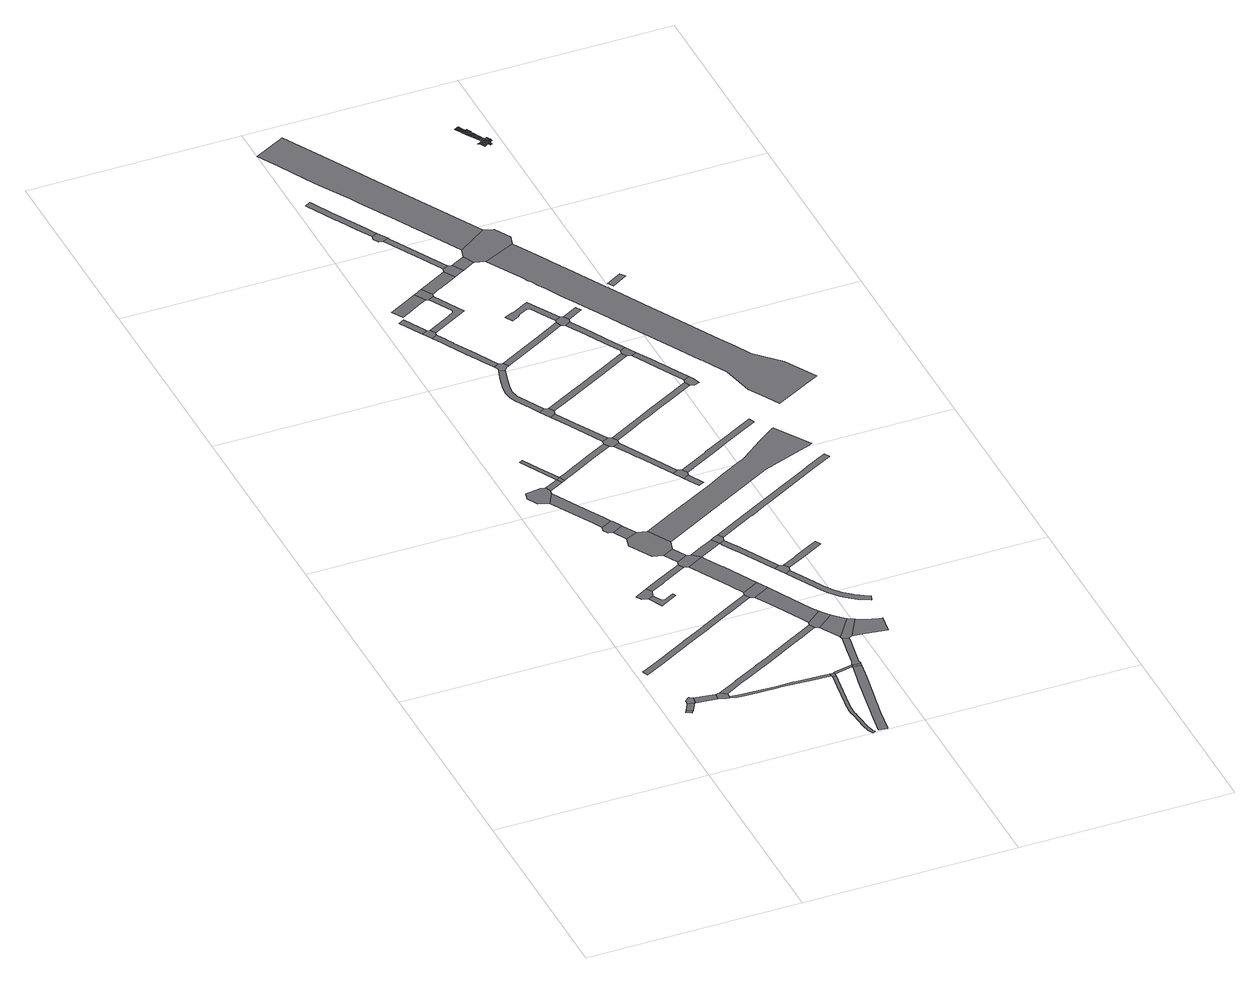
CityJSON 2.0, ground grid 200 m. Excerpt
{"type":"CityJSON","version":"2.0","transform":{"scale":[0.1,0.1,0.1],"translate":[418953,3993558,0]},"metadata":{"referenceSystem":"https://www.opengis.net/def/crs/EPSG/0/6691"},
"CityObjects":{
"road1":{"type":"Road","attributes":{"class":"9999","function":"9020","RoadStructureAttribute.sectionType":"4"},"geometry":[{"type":"MultiSurface","lod":"1","boundaries":[[[0,1,2,3]]]}]},
"road2":{"type":"Road","attributes":{"class":"9999","function":"9020","RoadStructureAttribute.sectionType":"1"},"geometry":[{"type":"MultiSurface","lod":"1","boundaries":[[[4,5,0,3,6,7,8,9]]]}]},
"road3":{"type":"Road","attributes":{"class":"9999","function":"9020","RoadStructureAttribute.sectionType":"4"},"geometry":[{"type":"MultiSurface","lod":"1","boundaries":[[[10,11,4,9,12,13]]]}]},
"road4":{"type":"Road","attributes":{"class":"9999","function":"9020","RoadStructureAttribute.sectionType":"1"},"geometry":[{"type":"MultiSurface","lod":"1","boundaries":[[[13,12,14,15]]]}]},
"road5":{"type":"Road","attributes":{"class":"9999","function":"9020","RoadStructureAttribute.sectionType":"4"},"geometry":[{"type":"MultiSurface","lod":"1","boundaries":[[[16,15,14,17,18,19,20,21,22]]]}]},
"road6":{"type":"Road","attributes":{"class":"9999","function":"9020","RoadStructureAttribute.sectionType":"1"},"geometry":[{"type":"MultiSurface","lod":"1","boundaries":[[[23,24,25,26,27,28,29,30,31,32,33,34,35,36,37,38,39,40,41,42,43]]]}]},
"road7":{"type":"Road","attributes":{"class":"9999","function":"9020","RoadStructureAttribute.sectionType":"4"},"geometry":[{"type":"MultiSurface","lod":"1","boundaries":[[[44,45,46,47,48,49,50]]]}]},
"road8":{"type":"Road","attributes":{"class":"9999","function":"9020","RoadStructureAttribute.sectionType":"1"},"geometry":[{"type":"MultiSurface","lod":"1","boundaries":[[[21,20,51,52,53,54,55,56,57,58,59,60,61,62,63,64,65]]]}]},
"road9":{"type":"Road","attributes":{"class":"9999","function":"9020","RoadStructureAttribute.sectionType":"1"},"geometry":[{"type":"MultiSurface","lod":"1","boundaries":[[[49,48,66,67,68,69,70]]]}]},
"road10":{"type":"Road","attributes":{"class":"9999","function":"9020","RoadStructureAttribute.sectionType":"1"},"geometry":[{"type":"MultiSurface","lod":"1","boundaries":[[[71,72,73,74,75,76,77,78,79,80,16,22,81,82,83,84,85,86,87,88,89,90]]]}]},
"road11":{"type":"Road","attributes":{"class":"9999","function":"9020","RoadStructureAttribute.sectionType":"4"},"geometry":[{"type":"MultiSurface","lod":"1","boundaries":[[[91,92,93,94,95,96,97,98]]]}]},
"road12":{"type":"Road","attributes":{"class":"9999","function":"9020","RoadStructureAttribute.sectionType":"1"},"geometry":[{"type":"MultiSurface","lod":"1","boundaries":[[[99,100,44,50,101,102,103]]]}]},
"road13":{"type":"Road","attributes":{"class":"9999","function":"9020","RoadStructureAttribute.sectionType":"1"},"geometry":[{"type":"MultiSurface","lod":"1","boundaries":[[[104,105,106,107,108,109,110,111,112,113,114,115,116,117,118,119,120,121,122,123,124,125,126,127,128,129,130,131,132,133,134,135,136,137,138,139]]]}]},
"road14":{"type":"Road","attributes":{"class":"9999","function":"9020","RoadStructureAttribute.sectionType":"1"},"geometry":[{"type":"MultiSurface","lod":"1","boundaries":[[[96,95,140,141,142,143,144]]]}]},
"road15":{"type":"Road","attributes":{"class":"9999","function":"9020","RoadStructureAttribute.sectionType":"4"},"geometry":[{"type":"MultiSurface","lod":"1","boundaries":[[[142,141,145,146,147,148,149,150]]]}]},
"road16":{"type":"Road","attributes":{"class":"9999","function":"9020","RoadStructureAttribute.sectionType":"1"},"geometry":[{"type":"MultiSurface","lod":"1","boundaries":[[[151,98,97,152]]]}]},
"road17":{"type":"Road","attributes":{"class":"9999","function":"9020","RoadStructureAttribute.sectionType":"1"},"geometry":[{"type":"MultiSurface","lod":"1","boundaries":[[[148,147,153,154]]]}]},
"road18":{"type":"Road","attributes":{"class":"9999","function":"9020","RoadStructureAttribute.sectionType":"1"},"geometry":[{"type":"MultiSurface","lod":"1","boundaries":[[[155,156,157,151,158,159,160]]]}]},
"road19":{"type":"Road","attributes":{"class":"9999","function":"9020","RoadStructureAttribute.sectionType":"4"},"geometry":[{"type":"MultiSurface","lod":"1","boundaries":[[[161,162,59,58,104,139,163]]]}]},
"road20":{"type":"Road","attributes":{"class":"9999","function":"3","RoadStructureAttribute.sectionType":"4"},"geometry":[{"type":"MultiSurface","lod":"1","boundaries":[[[154,153,164,165,166,167,168,169]]]}]},
"road21":{"type":"Road","attributes":{"class":"9999","function":"9020","RoadStructureAttribute.sectionType":"1"},"geometry":[{"type":"MultiSurface","lod":"1","boundaries":[[[170,171,172,173,174,175,176,177,178,179,180,181,182,183,184]]]}]},
"road22":{"type":"Road","attributes":{"class":"9999","function":"9020","RoadStructureAttribute.sectionType":"4"},"geometry":[{"type":"MultiSurface","lod":"1","boundaries":[[[158,151,152,185]]]}]},
"road23":{"type":"Road","attributes":{"class":"9999","function":"9020","RoadStructureAttribute.sectionType":"1"},"geometry":[{"type":"MultiSurface","lod":"1","boundaries":[[[167,166,186,187]]]}]},
"road24":{"type":"Road","attributes":{"class":"9999","function":"9020","RoadStructureAttribute.sectionType":"1"},"geometry":[{"type":"MultiSurface","lod":"1","boundaries":[[[188,189,190,161,163,170]]]}]},
"road25":{"type":"Road","attributes":{"class":"9999","function":"9020","RoadStructureAttribute.sectionType":"4"},"geometry":[{"type":"MultiSurface","lod":"1","boundaries":[[[187,186,99,103,191,192,193]]]}]},
"road26":{"type":"Road","attributes":{"class":"9999","function":"9020","RoadStructureAttribute.sectionType":"1"},"geometry":[{"type":"MultiSurface","lod":"1","boundaries":[[[192,191,194,195,196,197,198,199,200,201]]]}]},
"road27":{"type":"Road","attributes":{"class":"9999","function":"9020","RoadStructureAttribute.sectionType":"4"},"geometry":[{"type":"MultiSurface","lod":"1","boundaries":[[[188,170,184,202,203]]]}]},
"road28":{"type":"Road","attributes":{"class":"9999","function":"9020","RoadStructureAttribute.sectionType":"4"},"geometry":[{"type":"MultiSurface","lod":"1","boundaries":[[[198,197,23,43,204,205]]]}]},
"road29":{"type":"Road","attributes":{"class":"9999","function":"9020","RoadStructureAttribute.sectionType":"1"},"geometry":[{"type":"MultiSurface","lod":"1","boundaries":[[[206,207,208,209,210,188,203,211,212,213,214,215]]]}]},
"road30":{"type":"Road","attributes":{"class":"9999","function":"9020","RoadStructureAttribute.sectionType":"1"},"geometry":[{"type":"MultiSurface","lod":"1","boundaries":[[[216,217,218,193,192,219]]]}]},
"road31":{"type":"Road","attributes":{"class":"9999","function":"9020","RoadStructureAttribute.sectionType":"1"},"geometry":[{"type":"MultiSurface","lod":"1","boundaries":[[[205,204,220,221,222,223,224,225]]]}]},
"road32":{"type":"Road","attributes":{"class":"9999","function":"9020","RoadStructureAttribute.sectionType":"1"},"geometry":[{"type":"MultiSurface","lod":"1","boundaries":[[[226,227,228,229,230,158,185,231,232,233,234,235,236]]]}]},
"road33":{"type":"Road","attributes":{"class":"9999","function":"9020","RoadStructureAttribute.sectionType":"4"},"geometry":[{"type":"MultiSurface","lod":"1","boundaries":[[[223,222,71,90,237,238,239,240]]]}]},
"road34":{"type":"Road","attributes":{"class":"9999","function":"9020","RoadStructureAttribute.sectionType":"1"},"geometry":[{"type":"MultiSurface","lod":"1","boundaries":[[[238,237,241,242,243,244,245]]]}]},
"road35":{"type":"Road","attributes":{"class":"9999","function":"9020","RoadStructureAttribute.sectionType":"1"},"geometry":[{"type":"MultiSurface","lod":"1","boundaries":[[[246,247,248,249,250,251]]]}]},
"road36":{"type":"Road","attributes":{"class":"9999","function":"9020","RoadStructureAttribute.sectionType":"4"},"geometry":[{"type":"MultiSurface","lod":"1","boundaries":[[[252,253,216,219,254,255]]]}]},
"road37":{"type":"Road","attributes":{"class":"9999","function":"9020","RoadStructureAttribute.sectionType":"4"},"geometry":[{"type":"MultiSurface","lod":"1","boundaries":[[[250,249,256,257,258,259]]]}]},
"road38":{"type":"Road","attributes":{"class":"9999","function":"9020","RoadStructureAttribute.sectionType":"4"},"geometry":[{"type":"MultiSurface","lod":"1","boundaries":[[[243,242,206,215,260,261,262]]]}]},
"road39":{"type":"Road","attributes":{"class":"9999","function":"9020","RoadStructureAttribute.sectionType":"1"},"geometry":[{"type":"MultiSurface","lod":"1","boundaries":[[[254,219,263,264,265,266,267,268,269,270]]]}]},
"road40":{"type":"Road","attributes":{"class":"9999","function":"9020","RoadStructureAttribute.sectionType":"4"},"geometry":[{"type":"MultiSurface","lod":"1","boundaries":[[[271,272,273,274,275,276]]]}]},
"road41":{"type":"Road","attributes":{"class":"9999","function":"9020","RoadStructureAttribute.sectionType":"1"},"geometry":[{"type":"MultiSurface","lod":"1","boundaries":[[[277,278,279,280,281,282,283,284,285,286,272,271,287,288,289,290,291,292,293,294,295,296,297]]]}]},
"road42":{"type":"Road","attributes":{"class":"9999","function":"9020","RoadStructureAttribute.sectionType":"1"},"geometry":[{"type":"MultiSurface","lod":"1","boundaries":[[[257,256,298,299,300,301,302,303,304,305,306,307,308,309,310,311,312]]]}]},
"road43":{"type":"Road","attributes":{"class":"9999","function":"9020","RoadStructureAttribute.sectionType":"1"},"geometry":[{"type":"MultiSurface","lod":"1","boundaries":[[[274,273,313,314,315,316]]]}]},
"road44":{"type":"Road","attributes":{"class":"9999","function":"9020","RoadStructureAttribute.sectionType":"4"},"geometry":[{"type":"MultiSurface","lod":"1","boundaries":[[[268,267,317,318,319,320]]]}]},
"road45":{"type":"Road","attributes":{"class":"9999","function":"9020","RoadStructureAttribute.sectionType":"1"},"geometry":[{"type":"MultiSurface","lod":"1","boundaries":[[[321,322,323,324,325,326,327]]]}]},
"road46":{"type":"Road","attributes":{"class":"9999","function":"9020","RoadStructureAttribute.sectionType":"1"},"geometry":[{"type":"MultiSurface","lod":"1","boundaries":[[[261,260,328,329,330,331,332,333,334]]]}]},
"road47":{"type":"Road","attributes":{"class":"9999","function":"9020","RoadStructureAttribute.sectionType":"4"},"geometry":[{"type":"MultiSurface","lod":"1","boundaries":[[[305,304,335,277,297,336,337,338]]]}]},
"road48":{"type":"Road","attributes":{"class":"9999","function":"9020","RoadStructureAttribute.sectionType":"4"},"geometry":[{"type":"MultiSurface","lod":"1","boundaries":[[[315,314,226,236,339,340,341,342]]]}]},
"road49":{"type":"Road","attributes":{"class":"9999","function":"9020","RoadStructureAttribute.sectionType":"1"},"geometry":[{"type":"MultiSurface","lod":"1","boundaries":[[[340,339,343,344,345,346,347,348,349,350,351,352,353,354]]]}]},
"road50":{"type":"Road","attributes":{"class":"9999","function":"9020","RoadStructureAttribute.sectionType":"1"},"geometry":[{"type":"MultiSurface","lod":"1","boundaries":[[[318,317,355,356,357,358,359,360,361,362,363,364,365,366,367,368,369,370,371,372,373,374,375,376]]]}]},
"road51":{"type":"Road","attributes":{"class":"9999","function":"9020","RoadStructureAttribute.sectionType":"1"},"geometry":[{"type":"MultiSurface","lod":"1","boundaries":[[[377,378,379,380,381,382,259,258,383]]]}]},
"road52":{"type":"Road","attributes":{"class":"9999","function":"9020","RoadStructureAttribute.sectionType":"4"},"geometry":[{"type":"MultiSurface","lod":"1","boundaries":[[[384,385,321,327,378,377,386]]]}]},
"road53":{"type":"Road","attributes":{"class":"9999","function":"9020","RoadStructureAttribute.sectionType":"4"},"geometry":[{"type":"MultiSurface","lod":"1","boundaries":[[[349,348,387,388,389,390]]]}]},
"road54":{"type":"Road","attributes":{"class":"9999","function":"9020","RoadStructureAttribute.sectionType":"1"},"geometry":[{"type":"MultiSurface","lod":"1","boundaries":[[[388,387,391,392]]]}]},
"road55":{"type":"Road","attributes":{"class":"9999","function":"9020","RoadStructureAttribute.sectionType":"1"},"geometry":[{"type":"MultiSurface","lod":"1","boundaries":[[[393,394,395,396,320,319,397,398,399]]]}]},
"road56":{"type":"Road","attributes":{"class":"9999","function":"9020","RoadStructureAttribute.sectionType":"1"},"geometry":[{"type":"MultiSurface","lod":"1","boundaries":[[[400,401,402,403,404,405,406,407,408,409,410,411,412,413,414,415,416]]]}]},
"road57":{"type":"Road","attributes":{"class":"9999","function":"9020","RoadStructureAttribute.sectionType":"1"},"geometry":[{"type":"MultiSurface","lod":"1","boundaries":[[[417,418,384,386,419,420,421,422,423]]]}]},
"road58":{"type":"Road","attributes":{"class":"9999","function":"3","RoadStructureAttribute.sectionType":"1"},"geometry":[{"type":"MultiSurface","lod":"1","boundaries":[[[424,425,426,427,428,429,430,431,432,433,169,168,434,435,436,437,438,439,440]]]}]},
"road59":{"type":"Road","attributes":{"class":"9999","function":"9020","RoadStructureAttribute.sectionType":"4"},"geometry":[{"type":"MultiSurface","lod":"1","boundaries":[[[410,409,441,442,443,444]]]}]},
"road60":{"type":"Road","attributes":{"class":"9999","function":"9020","RoadStructureAttribute.sectionType":"1"},"geometry":[{"type":"MultiSurface","lod":"1","boundaries":[[[445,446,447,338,337,448,449,450]]]}]},
"road61":{"type":"Road","attributes":{"class":"9999","function":"9020","RoadStructureAttribute.sectionType":"1"},"geometry":[{"type":"MultiSurface","lod":"1","boundaries":[[[451,452,453,454,455,456,276,275,457,458,459,460,461]]]}]},
"road62":{"type":"Road","attributes":{"class":"9999","function":"9020","RoadStructureAttribute.sectionType":"1"},"geometry":[{"type":"MultiSurface","lod":"1","boundaries":[[[444,443,462,463,464,465,466,467,468,469]]]}]},
"road63":{"type":"Road","attributes":{"class":"9999","function":"9020","RoadStructureAttribute.sectionType":"1"},"geometry":[{"type":"MultiSurface","lod":"1","boundaries":[[[470,471,472,473,474,475,342,341,476,477,478,479,480,481,482,483]]]}]},
"road64":{"type":"Road","attributes":{"class":"9999","function":"9020","RoadStructureAttribute.sectionType":"4"},"geometry":[{"type":"MultiSurface","lod":"1","boundaries":[[[466,465,417,423,484,485,486]]]}]},
"road65":{"type":"Road","attributes":{"class":"9999","function":"9020","RoadStructureAttribute.sectionType":"1"},"geometry":[{"type":"MultiSurface","lod":"1","boundaries":[[[487,488,489,490,491,492,493,252,255,494,495,496,497,498,499,500,501,502,503]]]}]},
"road66":{"type":"Road","attributes":{"class":"9999","function":"9020","RoadStructureAttribute.sectionType":"1"},"geometry":[{"type":"MultiSurface","lod":"1","boundaries":[[[504,505,506,507,508,509,510,511,512,513,514,515]]]}]},
"road67":{"type":"Road","attributes":{"class":"9999","function":"9020","RoadStructureAttribute.sectionType":"1"},"geometry":[{"type":"MultiSurface","lod":"1","boundaries":[[[516,517,518,519,520,521,522,390,389,523,524,525,526,527,528]]]}]},
"road68":{"type":"Road","attributes":{"class":"9999","function":"9020","RoadStructureAttribute.sectionType":"1"},"geometry":[{"type":"MultiSurface","lod":"1","boundaries":[[[529,486,485,530]]]}]},
"road69":{"type":"Road","attributes":{"class":"9999","function":"2","RoadStructureAttribute.sectionType":"1"},"geometry":[{"type":"MultiSurface","lod":"1","boundaries":[[[531,532,533,534,535,536,537,538,539,540,541,542,543,544,545,546,547,548,549,550,551,552,553]]]}]},
"road70":{"type":"Road","attributes":{"class":"9999","function":"9020","RoadStructureAttribute.sectionType":"4"},"geometry":[{"type":"MultiSurface","lod":"1","boundaries":[[[515,514,445,450,554,555,556,557]]]}]},
"road71":{"type":"Road","attributes":{"class":"9999","function":"9020","RoadStructureAttribute.sectionType":"1"},"geometry":[{"type":"MultiSurface","lod":"1","boundaries":[[[555,554,558,559,560,561,562,563,564,565,566,567,568]]]}]},
"road72":{"type":"Road","attributes":{"class":"9999","function":"9020","RoadStructureAttribute.sectionType":"1"},"geometry":[{"type":"MultiSurface","lod":"1","boundaries":[[[569,557,556,570,571,572]]]}]},
"road73":{"type":"Road","attributes":{"class":"9999","function":"9020","RoadStructureAttribute.sectionType":"4"},"geometry":[{"type":"MultiSurface","lod":"1","boundaries":[[[563,562,451,461,573,574]]]}]},
"road74":{"type":"Road","attributes":{"class":"9999","function":"2","RoadStructureAttribute.sectionType":"4"},"geometry":[{"type":"MultiSurface","lod":"1","boundaries":[[[549,548,529,530,575,576,577,578]]]}]},
"road75":{"type":"Road","attributes":{"class":"9999","function":"9020","RoadStructureAttribute.sectionType":"1"},"geometry":[{"type":"MultiSurface","lod":"1","boundaries":[[[574,573,579,580,581,582,583,584,585,586]]]}]},
"road76":{"type":"Road","attributes":{"class":"9999","function":"9020","RoadStructureAttribute.sectionType":"4"},"geometry":[{"type":"MultiSurface","lod":"1","boundaries":[[[583,582,470,483,587,588,589,590,591]]]}]},
"road77":{"type":"Road","attributes":{"class":"9999","function":"2","RoadStructureAttribute.sectionType":"1"},"geometry":[{"type":"MultiSurface","lod":"1","boundaries":[[[576,575,592,593,594,595,596,597,598,599,600,601,602,603,604,605,606,607,608,609,610,611,612,613,614,615,616,617,618,619,620,621,622,623,624,625,626,627,628,629,630,631,632,633,634,635,636,637,638,639,640,641,642,643,644,645,646,647]]]}]},
"road78":{"type":"Road","attributes":{"class":"9999","function":"9020","RoadStructureAttribute.sectionType":"1"},"geometry":[{"type":"MultiSurface","lod":"1","boundaries":[[[648,649,650,651,652,653]]]}]},
"road79":{"type":"Road","attributes":{"class":"1040","function":"9020","RoadStructureAttribute.sectionType":"9"},"geometry":[{"type":"MultiSurface","lod":"3","boundaries":[[[654,655,656]],[[657,654,658]],[[654,656,658]],[[659,660,661]],[[662,663,664]],[[658,656,660]],[[661,660,664]],[[665,660,656]],[[663,661,664]],[[659,658,660]],[[665,664,660]],[[666,667,668]],[[669,666,668]],[[668,670,671]],[[672,673,674]],[[674,675,672]],[[676,673,677]],[[678,679,680]],[[681,679,678]],[[682,683,684]],[[679,685,686]],[[687,679,681]],[[685,688,689]],[[690,691,685]],[[691,692,693]],[[694,686,685]],[[695,696,697]],[[695,698,696]],[[699,700,695]],[[699,701,700]],[[702,695,700]],[[698,695,703]],[[704,705,706]],[[699,707,701]],[[706,697,696]],[[708,709,677]],[[701,707,710]],[[695,697,699]],[[705,677,709]],[[705,711,677]],[[703,702,712]],[[713,714,667]],[[715,696,698]],[[703,695,702]],[[716,703,712]],[[713,717,714]],[[718,696,715]],[[718,713,696]],[[713,704,696]],[[717,713,719]],[[720,717,719]],[[719,713,718]],[[717,721,714]],[[713,722,704]],[[675,708,677]],[[711,705,723]],[[723,671,724]],[[711,723,725]],[[706,705,709]],[[723,722,671]],[[696,704,706]],[[726,676,711]],[[726,711,725]],[[727,676,726]],[[711,676,677]],[[671,670,728]],[[704,723,705]],[[729,724,671]],[[722,723,704]],[[725,723,724]],[[730,729,671]],[[684,683,687]],[[687,683,679]],[[731,674,684]],[[683,688,679]],[[674,682,684]],[[673,676,727]],[[682,732,688]],[[682,688,683]],[[688,732,733]],[[685,734,690]],[[688,685,679]],[[685,691,693]],[[735,673,727]],[[736,737,733]],[[675,674,731]],[[738,675,731]],[[708,675,738]],[[682,736,732]],[[674,736,682]],[[737,735,727]],[[733,732,736]],[[688,733,689]],[[689,734,685]],[[737,736,735]],[[677,673,672]],[[736,674,673]],[[673,735,736]],[[672,675,677]],[[666,722,713]],[[666,713,667]],[[668,671,669]],[[671,722,669]],[[669,722,666]],[[739,671,740]],[[740,671,728]],[[730,671,739]],[[693,694,685]],[[686,680,679]],[[694,693,741]],[[694,741,742]],[[678,743,744]],[[678,680,743]],[[743,742,745]],[[744,743,746]],[[743,745,746]],[[742,743,680]],[[678,744,681]],[[742,741,747]],[[680,686,742]],[[747,745,742]],[[686,694,742]],[[747,748,658]],[[658,659,747]],[[659,661,745]],[[661,746,745]],[[657,658,748]],[[747,741,748]],[[747,659,745]],[[749,750,751]],[[750,752,753]],[[754,716,712]],[[755,751,750]],[[751,712,702]],[[702,749,751]],[[749,752,750]],[[749,700,701]],[[702,700,749]],[[754,712,755]],[[755,712,751]],[[710,752,701]],[[701,752,749]],[[689,756,757]],[[690,734,758]],[[690,758,759]],[[758,734,689]],[[760,758,757]],[[756,761,762]],[[733,737,756]],[[761,756,737]],[[757,756,762]],[[758,760,759]],[[756,689,733]],[[763,762,761]],[[758,689,757]],[[764,765,766]],[[766,767,768]],[[746,661,765]],[[744,765,764]],[[746,765,744]],[[765,661,767]],[[766,765,767]],[[768,663,769]],[[663,770,769]],[[767,663,768]],[[767,661,663]],[[771,687,681]],[[772,773,681]],[[774,771,773]],[[684,771,774]],[[773,771,681]],[[775,731,684]],[[738,731,776]],[[731,775,776]],[[774,775,684]],[[771,684,687]]],"semantics":{"surfaces":[{"type":"TrafficArea","function":"1010"},{"type":"TrafficArea","function":"2000"},{"type":"AuxiliaryTrafficArea","function":"1100"}],"values":[0,0,0,0,0,0,0,0,0,0,0,1,1,1,1,1,1,1,1,1,1,1,1,1,1,1,1,1,1,1,1,1,1,1,1,1,1,1,1,1,1,1,1,1,1,1,1,1,1,1,1,1,1,1,1,1,1,1,1,1,1,1,1,1,1,1,1,1,1,1,1,1,1,1,1,1,1,1,1,1,1,1,1,1,1,1,1,1,1,1,1,1,1,1,1,1,1,1,1,1,1,1,1,1,1,1,1,1,1,0,0,0,0,0,0,0,0,0,0,0,0,0,1,1,1,1,1,1,1,2,2,2,2,2,2,2,2,2,2,2,2,2,2,2,2,2,2,2,2,2,2,2,2,2,2,2,2,2,2,2,2,2,2,2,2,2,2,2,2,2,2,2,2,2,2,2]}}]}
},
"vertices":[
[192,929,0],[176,903,0],[226,871,0],[243,896,0],
[239,1011,0],[212,961,0],[247,902,0],[265,933,0],[285,968,0],[295,997,0],
[288,1089,0],[241,1052,0],[310,995,0],[319,1065,0],
[501,970,0],[513,1038,0],
[552,1043,0],[504,969,0],[557,957,0],[576,952,0],[604,945,0],[609,968,0],[609,1006,0],
[1303,2253,0],[1110,2147,0],[1078,2130,0],[781,1965,0],[749,1948,0],[726,1936,0],[568,1849,0],[549,1838,0],[271,1685,0],[247,1672,0],[240,1668,0],[132,1611,0],[73,1580,0],[92,1522,0],[276,1619,0],[597,1797,0],[808,1912,0],[810,1913,0],[980,2007,0],[1139,2095,0],[1332,2201,0],
[574,2661,0],[480,2608,0],[447,2590,0],[477,2538,0],[534,2521,0],[586,2551,0],[603,2608,0],
[653,933,0],[662,931,0],[707,927,0],[768,924,0],[1034,917,0],[1064,917,0],[1362,901,0],[1517,893,0],[1518,925,0],[1218,939,0],[1187,940,0],[1035,942,0],[769,949,0],[709,952,0],[665,956,0],
[601,2388,0],[768,2479,0],[751,2509,0],[657,2458,0],[628,2467,0],
[1637,1639,0],[1448,1533,0],[1438,1527,0],[1267,1433,0],[1227,1412,0],[1125,1356,0],[991,1283,0],[986,1280,0],[744,1150,0],[739,1148,0],[772,1098,0],[856,1142,0],[894,1163,0],[1014,1227,0],[1033,1237,0],[1256,1359,0],[1303,1385,0],[1478,1481,0],[1522,1506,0],[1666,1586,0],
[325,4345,0],[177,4322,0],[157,4251,0],[211,4146,0],[307,4118,0],[377,4240,0],[389,4279,0],[364,4333,0],
[960,2875,0],[707,2735,0],[736,2682,0],[766,2699,0],[989,2823,0],
[1525,880,0],[1507,736,0],[1506,730,0],[1499,679,0],[1482,558,0],[1473,498,0],[1462,432,0],[1462,423,0],[1462,409,0],[1462,382,0],[1462,334,0],[1466,304,0],[1470,271,0],[1473,239,0],[1487,102,0],[1488,94,0],[1492,73,0],[1499,52,0],[1507,27,0],[1519,0,0],[1547,13,0],[1543,20,0],[1535,38,0],[1528,61,0],[1522,81,0],[1516,107,0],[1503,242,0],[1499,276,0],[1496,308,0],[1492,336,0],[1492,382,0],[1492,408,0],[1492,429,0],[1512,553,0],[1536,726,0],[1557,876,0],
[538,3699,0],[580,3622,0],[685,3680,0],[643,3756,0],[578,3874,0],
[569,3583,0],[598,3531,0],[636,3520,0],[741,3578,0],[734,3591,0],[694,3664,0],
[495,4404,0],[523,4351,0],
[708,3389,0],[815,3443,0],
[340,4775,0],[305,4756,0],[431,4521,0],[530,4423,0],[467,4540,0],[422,4623,0],
[1555,928,0],[1525,925,0],[1560,904,0],
[681,3292,0],[803,3071,0],[899,3043,0],[1002,3105,0],[1030,3201,0],[911,3416,0],
[1738,944,0],[1709,775,0],[1701,732,0],[1665,535,0],[1618,272,0],[1614,250,0],[1583,33,0],[1581,22,0],[1660,8,0],[1662,20,0],[1693,237,0],[1724,410,0],[1744,521,0],[1788,761,0],[1817,931,0],
[558,4370,0],
[971,2913,0],[1077,2970,0],
[1743,971,0],[1569,932,0],[1563,930,0],
[1028,2811,0],[1186,2896,0],[1115,2959,0],
[1120,2646,0],[1245,2418,0],[1259,2393,0],[1314,2292,0],[1470,2376,0],[1295,2700,0],[1286,2716,0],[1205,2862,0],
[1817,933,0],[1821,958,0],
[1370,2189,0],[1526,2274,0],
[1819,1348,0],[1807,1279,0],[1784,1149,0],[1778,1119,0],[1759,1014,0],[1826,983,0],[1816,994,0],[1843,1138,0],[1866,1268,0],[1877,1333,0],
[1359,3094,0],[1309,3066,0],[1234,3025,0],[1403,3015,0],
[1447,2048,0],[1606,1753,0],[1648,1678,0],[1792,1791,0],[1749,1860,0],[1597,2142,0],
[1065,4717,0],[880,4617,0],[762,4551,0],[692,4512,0],[599,4460,0],[594,4390,0],[628,4408,0],[707,4452,0],[768,4486,0],[909,4564,0],[1094,4665,0],
[1704,1576,0],[1863,1701,0],[1834,1737,0],[1798,1782,0],
[1809,1385,0],[1811,1381,0],[1967,1602,0],[1948,1615,0],[1886,1671,0],
[213,7024,0],[161,6994,0],[271,6793,0],[280,6777,0],[332,6806,0],[324,6822,0],
[1437,3136,0],[1393,3112,0],[1454,3045,0],[1466,3083,0],
[330,6687,0],[382,6717,0],[390,6746,0],[361,6798,0],
[1905,1354,0],[2027,1563,0],[2001,1578,0],
[1422,2980,0],[1488,2863,0],[1513,2818,0],[1671,2530,0],[1689,2498,0],[1741,2527,0],[1724,2559,0],[1540,2892,0],
[803,5380,0],[750,5351,0],[805,5249,0],[858,5277,0],[869,5316,0],[841,5369,0],
[664,6036,0],[630,5916,0],[599,5796,0],[595,5764,0],[590,5722,0],[592,5695,0],[601,5649,0],[608,5619,0],[622,5586,0],[703,5438,0],[755,5467,0],[676,5612,0],[671,5623,0],[665,5638,0],[659,5661,0],[652,5703,0],[650,5721,0],[655,5757,0],[658,5784,0],[688,5901,0],[721,6020,0],
[382,6593,0],[415,6531,0],[541,6299,0],[561,6263,0],[591,6208,0],[629,6140,0],[651,6100,0],[703,6129,0],[594,6328,0],[582,6350,0],[474,6550,0],[466,6563,0],[443,6607,0],[442,6610,0],[433,6625,0],
[904,5067,0],[1076,4756,0],[1130,4781,0],[957,5096,0],
[1745,2396,0],[1797,2424,0],[1809,2463,0],[1780,2515,0],
[440,7320,0],[369,7280,0],[166,7167,0],[224,7062,0],[304,7107,0],[409,7165,0],[498,7215,0],
[2025,1337,0],[2224,1308,0],[2250,1486,0],[2226,1490,0],[2163,1505,0],[2114,1521,0],[2054,1547,0],
[671,6063,0],[746,6051,0],[771,6065,0],[742,6118,0],
[1132,4654,0],[1187,4679,0],[1198,4718,0],[1169,4770,0],
[1215,4505,0],[1248,4446,0],[1253,4437,0],[1262,4420,0],[1372,4219,0],[1439,4096,0],[1492,4125,0],[1465,4174,0],[1405,4284,0],[1348,4388,0],[1339,4404,0],[1305,4465,0],
[1800,2294,0],[1817,2263,0],[1936,2048,0],[1971,1996,0],[2004,1956,0],[2043,1913,0],[2058,1900,0],[2120,1846,0],[2164,1814,0],[2200,1794,0],[2267,1759,0],[2288,1816,0],[2229,1847,0],[2196,1865,0],[2158,1893,0],[2146,1903,0],[2085,1956,0],[2049,1996,0],[2019,2032,0],[1990,2075,0],[1987,2079,0],[1853,2323,0],
[579,7237,0],[527,7206,0],[648,6985,0],[640,6956,0],[549,6905,0],[446,6846,0],[739,6944,0],
[527,7370,0],[450,7325,0],[587,7265,0],
[1495,3994,0],[1548,4023,0],[1559,4061,0],[1530,4114,0],
[1575,3848,0],[1628,3877,0],
[2161,2724,0],[2076,2677,0],[1931,2598,0],[1906,2584,0],[1960,2545,0],[2007,2571,0],[2190,2671,0],
[151,8889,0],[99,8859,0],[106,8847,0],[111,8838,0],[193,8689,0],[259,8567,0],[268,8551,0],[333,8432,0],[392,8329,0],[446,8231,0],[499,8260,0],[476,8300,0],[445,8358,0],[386,8461,0],[306,8607,0],[266,8680,0],[158,8877,0],
[802,7524,0],[658,7444,0],[669,7312,0],[688,7323,0],[716,7339,0],[743,7354,0],[860,7419,0],
[2482,4361,0],[2468,4353,0],[2307,4234,0],[2171,4129,0],[2070,4052,0],[2034,4032,0],[1835,3922,0],[1659,3824,0],[1261,3607,0],[1199,3573,0],[1365,3385,0],[1777,3610,0],[2183,3835,0],[2370,3904,0],[2666,4015,0],[2672,4018,0],[2690,4026,0],
[435,8193,0],[464,8140,0],[502,8129,0],[555,8158,0],
[1388,6479,0],[1155,6348,0],[1110,6322,0],[1184,6295,0],[1215,6312,0],[1408,6422,0],
[1719,5852,0],[1456,5707,0],[1441,5698,0],[1228,5583,0],[1119,5523,0],[1091,5508,0],[1120,5455,0],[1184,5490,0],[1481,5652,0],[1485,5654,0],[1748,5800,0],
[520,8096,0],[656,7850,0],[667,7829,0],[813,7562,0],[865,7591,0],[709,7879,0],[579,8113,0],[572,8125,0],
[2048,5256,0],[1800,5120,0],[1719,5076,0],[1700,5066,0],[1657,5042,0],[1485,4947,0],[1230,4736,0],[1275,4761,0],[1387,4824,0],[1510,4893,0],[1587,4935,0],[1686,4989,0],[1844,5076,0],[2071,5200,0],
[930,7457,0],[963,7477,0],[904,7581,0],
[2728,3847,0],[2525,3733,0],[2472,3704,0],[2256,3587,0],[1928,3405,0],[1778,3322,0],[1648,3252,0],[1598,3157,0],[1677,3200,0],[1807,3269,0],[1822,3277,0],[1957,3353,0],[2022,3389,0],[2285,3535,0],[2364,3577,0],[2554,3681,0],[2757,3795,0],
[1275,6844,0],[1122,6758,0],[1095,6755,0],[1022,6716,0],[1060,6645,0],[1133,6685,0],[1149,6705,0],[1234,6752,0],[1262,6744,0],[1331,6624,0],[1396,6508,0],[1448,6537,0],
[2343,4559,0],[2125,4441,0],[2112,4434,0],[1819,4272,0],[1803,4263,0],[1682,4197,0],[1561,4130,0],[1712,4145,0],[1832,4210,0],[1911,4254,0],[2057,4335,0],[2154,4388,0],[2366,4503,0],
[1037,7657,0],[1091,7550,0],
[306,9837,0],[7,9675,0],[67,9564,0],[118,9467,0],[192,9330,0],[300,9128,0],[325,9085,0],[490,8798,0],[496,8788,0],[528,8730,0],[663,8485,0],[700,8418,0],[801,8232,0],[809,8218,0],[830,8181,0],[835,8171,0],[935,7989,0],[1064,7753,0],[1341,7945,0],[1103,8378,0],[957,8646,0],[789,8951,0],[571,9350,0],
[1446,6411,0],[1498,6440,0],[1510,6478,0],[1477,6529,0],
[1496,6316,0],[1520,6273,0],[1598,6130,0],[1677,5985,0],[1730,5891,0],[1782,5920,0],[1760,5960,0],[1730,6014,0],[1674,6116,0],[1610,6233,0],[1549,6345,0],
[1626,6610,0],[1655,6557,0],[1644,6577,0],[1634,6595,0],
[1787,5789,0],[1839,5818,0],
[1188,7523,0],[1494,7662,0],[1522,7758,0],[1437,7916,0],
[1866,5648,0],[1924,5540,0],[2054,5304,0],[2059,5294,0],[2112,5322,0],[2107,5332,0],[2079,5382,0],[1918,5677,0],
[2109,5187,0],[2164,5210,0],[2150,5243,0],[2139,5268,0],[2135,5279,0],
[1357,7219,0],[1364,7208,0],[1375,7186,0],[1386,7166,0],[1410,7122,0],[1413,7118,0],[1432,7083,0],[1461,7030,0],[1466,7021,0],[1471,7012,0],[1475,7004,0],[1479,6998,0],[1504,6952,0],[1578,6816,0],[1661,6666,0],[1676,6638,0],[1682,6627,0],[1684,6623,0],[1694,6605,0],[1832,6355,0],[1897,6239,0],[1919,6198,0],[1982,6083,0],[2158,5765,0],[2303,5502,0],[2314,5482,0],[2366,5386,0],[2440,5249,0],[2448,5211,0],[2506,4952,0],[2577,4825,0],[2669,4660,0],[3114,4896,0],[2989,5115,0],[2943,5195,0],[2729,5419,0],[2704,5464,0],[2621,5619,0],[2613,5633,0],[2608,5642,0],[2562,5726,0],[2360,6092,0],[2212,6360,0],[2060,6636,0],[1988,6766,0],[1978,6783,0],[1976,6788,0],[1775,7155,0],[1755,7191,0],[1753,7194,0],[1743,7212,0],[1740,7218,0],[1703,7285,0],[1679,7329,0],[1650,7382,0],[1563,7538,0],
[2162,6908,0],[2014,6821,0],[2022,6807,0],[2032,6789,0],[2044,6770,0],[2193,6856,0],
[1606,9071,250],[1604,9075,250],[1592,9068,250],[1614,9057,249],[1602,9051,249],[1591,9044,249],[1585,9055,250],[1578,9037,249],[1564,9053,250],[1574,9035,249],[1568,9055,250],[1581,9062,250],[1761,8770,252],[1765,8763,252],[1772,8766,252],[1768,8773,252],[1773,8767,252],[1774,8805,252],[1684,8885,250],[1700,8895,250],[1671,8907,250],[1683,8885,250],[1714,8869,250],[1700,8854,250],[1620,8992,248],[1634,8971,248],[1622,8993,248],[1604,8983,248],[1659,8928,249],[1647,8950,249],[1639,8923,249],[1652,8981,248],[1631,8998,248],[1622,8953,249],[1664,8959,249],[1665,8966,249],[1666,8995,249],[1665,8997,249],[1657,9011,249],[1644,9005,248],[1639,9002,248],[1704,8767,252],[1721,8776,251],[1704,8806,251],[1722,8738,252],[1687,8796,251],[1680,8770,252],[1678,8771,252],[1689,8753,252],[1721,8737,252],[1735,8793,251],[1717,8824,251],[1706,8807,251],[1670,8786,251],[1674,8862,250],[1685,8842,250],[1660,8780,251],[1729,8844,251],[1702,8729,252],[1752,8763,252],[1759,8760,252],[1738,8747,252],[1703,8727,252],[1769,8732,253],[1741,8749,252],[1748,8736,253],[1755,8724,253],[1773,8735,252],[1758,8792,252],[1744,8818,251],[1758,8834,252],[1741,8825,251],[1729,8849,251],[1716,8873,250],[1790,8776,252],[1763,8836,252],[1787,8796,252],[1661,8885,250],[1676,8938,249],[1683,8932,249],[1677,8974,249],[1701,8895,250],[1689,8916,250],[1703,8897,250],[1666,8875,250],[1783,8793,252],[1791,8777,252],[1621,9045,249],[1620,9018,248],[1609,9012,248],[1582,9023,249],[1598,9032,249],[1585,9025,249],[1609,9038,249],[1620,9047,249],[1679,8770,252],[1678,8770,252],[1688,8753,252],[1660,8780,252],[1659,8780,252],[1701,8726,252],[1687,8752,252],[1684,8932,250],[1666,8966,249],[1677,8973,249],[1667,8996,249],[1679,8973,249],[1703,8897,251],[1685,8933,250],[1704,8897,251],[1581,9024,249],[1583,9025,249],[1581,9025,249],[1578,9035,249],[1576,9034,249],[1574,9033,249],[1573,9034,249],[1621,8953,249],[1603,8983,248],[1620,8952,249],[1638,8922,249],[1660,8884,250],[1665,8874,250]
]}
